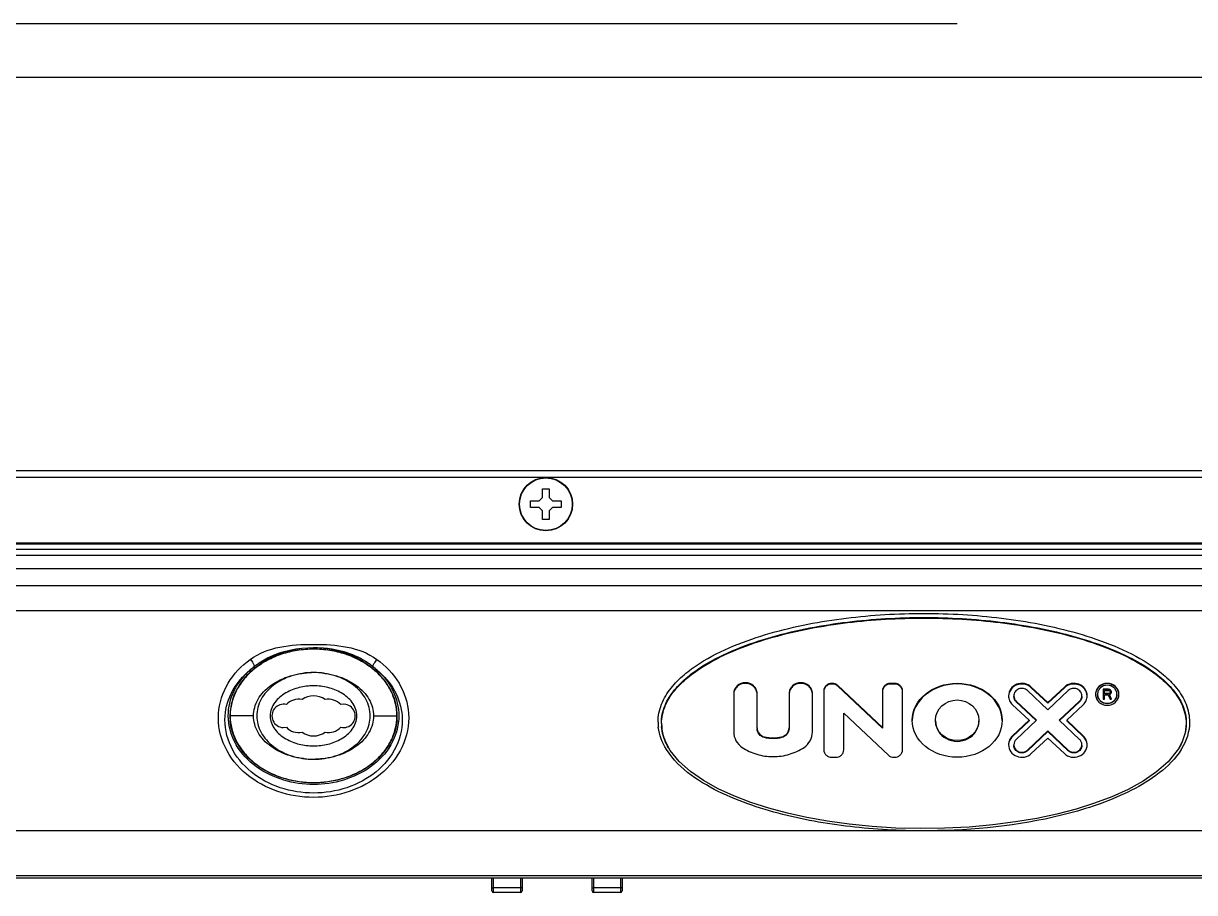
# Model space of a CAD drawing. Header units: millimetres. Extents: x 341 to 4391, y 324 to 2971.
# Drawn here: x 3013.1 to 3188.7, y 1422.3 to 1552.6 of the extents above; entities that cross this region are included whole.
import ezdxf

# ---------------------------------------------------------------- set-up
doc = ezdxf.new("R2010")
doc.units = ezdxf.units.MM
doc.header["$LTSCALE"] = 256.666667
doc.layers.get('0').update_dxf_attribs({"linetype": 'CONTINUOUS'})
doc.layers.add('ASSI', color=7, linetype='CONTINUOUS')
doc.layers.add('GEOM', color=7, linetype='CONTINUOUS')

msp = doc.modelspace()

# ---------------------------------------------------------------- linework, layer by layer
at = {"color": 2, "linetype": 'Continuous'}
msp.add_line((2853.06, 1552.61), (3153.06, 1552.61), dxfattribs=at)
at = {"color": 7, "linetype": 'Continuous'}
for p, q in [((2791.94, 1544.56), (3214.17, 1544.56)), ((2706.06, 1484.56), (3300.06, 1484.56)), ((3090.89, 1482.81), (3091.89, 1482.81)), ((3090.89, 1481.51), (3090.89, 1482.81)), ((3091.89, 1482.81), (3091.89, 1481.51)), ((3089.09, 1481.01), (3090.39, 1481.01)), ((3089.09, 1480.01), (3089.09, 1481.01)), ((3090.39, 1481.01), (3090.89, 1481.51)), ((3091.89, 1481.51), (3092.39, 1481.01)), ((3092.39, 1481.01), (3093.69, 1481.01)), ((3093.69, 1481.01), (3093.69, 1480.01)), ((3090.39, 1480.01), (3089.09, 1480.01)), ((3090.89, 1479.51), (3090.39, 1480.01)), ((3090.89, 1478.21), (3090.89, 1479.51)), ((3092.39, 1480.01), (3091.89, 1479.51)), ((3091.89, 1479.51), (3091.89, 1478.21)), ((3093.69, 1480.01), (3092.39, 1480.01)), ((3091.89, 1478.21), (3090.89, 1478.21)), ((2709.05, 1473.76), (3297.06, 1473.76)), ((2714.06, 1474.56), (3292.06, 1474.56)), ((3133.06, 1452.51), (3133.06, 1443.68)), ((3134.33, 1453.64), (3134.26, 1453.64)), ((3134.33, 1453.54), (3134.26, 1453.54)), ((3141.86, 1447.03), (3135.17, 1453.31)), ((3141.86, 1446.93), (3135.17, 1453.21)), ((3141.86, 1452.51), (3141.86, 1446.93)), ((3143.66, 1453.64), (3143.06, 1453.64)), ((3143.66, 1453.54), (3143.06, 1453.54)), ((3144.86, 1443.68), (3144.86, 1452.51)), ((3163.6, 1452.56), (3166.66, 1449.69)), ((3166.66, 1450.76), (3164.17, 1453.09)), ((3166.66, 1450.65), (3164.17, 1452.99)), ((3169.14, 1453.09), (3166.66, 1450.76)), ((3169.14, 1452.99), (3166.66, 1450.65)), ((3166.66, 1449.69), (3169.71, 1452.56)), ((3175.76, 1452.75), (3174.96, 1452.75)), ((3174.96, 1452.75), (3174.96, 1451.25)), ((3175.76, 1452.72), (3174.96, 1452.72)), ((3175.16, 1452.59), (3175.79, 1452.59)), ((3175.16, 1452.08), (3175.16, 1452.59)), ((3175.92, 1452.72), (3175.76, 1452.75)), ((3175.76, 1452.75), (3175.76, 1452.72)), ((3175.92, 1452.68), (3175.76, 1452.72)), ((3175.79, 1452.59), (3175.89, 1452.56)), ((3175.89, 1452.56), (3175.96, 1452.49)), ((3175.96, 1452.21), (3175.89, 1452.14)), ((3176.06, 1452.62), (3175.92, 1452.72)), ((3175.92, 1452.72), (3175.92, 1452.68)), ((3176.06, 1452.59), (3175.92, 1452.68)), ((3175.96, 1452.49), (3175.99, 1452.4)), ((3175.99, 1452.3), (3175.96, 1452.21)), ((3175.99, 1452.27), (3175.96, 1452.17)), ((3175.96, 1452.21), (3175.96, 1452.17)), ((3175.99, 1452.4), (3175.99, 1452.27)), ((3176.16, 1452.49), (3176.06, 1452.62)), ((3176.06, 1452.62), (3176.06, 1452.59)), ((3176.16, 1452.46), (3176.06, 1452.59)), ((3176.19, 1452.4), (3176.16, 1452.49)), ((3176.16, 1452.49), (3176.16, 1452.46)), ((3176.19, 1452.36), (3176.16, 1452.46)), ((3176.16, 1452.17), (3176.19, 1452.27)), ((3176.19, 1452.27), (3176.19, 1452.4)), ((3061.12, 1450.51), (3060.64, 1450.46)), ((3119.56, 1452.09), (3119.56, 1446.34)), ((3123.06, 1446.98), (3123.06, 1452.09)), ((3127.86, 1452.09), (3127.86, 1446.98)), ((3131.36, 1446.34), (3131.36, 1452.09)), ((3161.34, 1450.43), (3163.83, 1448.1)), ((3164.96, 1448.1), (3161.91, 1450.97)), ((3164.9, 1448.05), (3161.91, 1450.86)), ((3166.66, 1450.76), (3166.66, 1450.65)), ((3171.4, 1450.97), (3168.35, 1448.1)), ((3171.4, 1450.86), (3168.41, 1448.05)), ((3169.48, 1448.1), (3171.97, 1450.43)), ((3174.96, 1451.25), (3175.16, 1451.25)), ((3175.79, 1452.11), (3175.16, 1452.11)), ((3175.79, 1452.08), (3175.16, 1452.08)), ((3175.16, 1451.92), (3175.72, 1451.92)), ((3175.16, 1451.25), (3175.16, 1451.92)), ((3175.72, 1451.92), (3175.99, 1451.25)), ((3175.89, 1452.14), (3175.79, 1452.11)), ((3175.79, 1452.11), (3175.79, 1452.08)), ((3175.89, 1452.11), (3175.79, 1452.08)), ((3175.96, 1452.17), (3175.89, 1452.11)), ((3175.89, 1452.14), (3175.89, 1452.11)), ((3175.92, 1451.98), (3176.06, 1452.05)), ((3176.22, 1451.25), (3175.92, 1451.98)), ((3175.92, 1451.98), (3175.92, 1451.95)), ((3176.21, 1451.25), (3175.92, 1451.95)), ((3175.99, 1451.25), (3176.22, 1451.25)), ((3176.06, 1452.05), (3176.16, 1452.17)), ((3136.06, 1449.16), (3142.74, 1442.88)), ((3136.06, 1443.68), (3136.06, 1449.16)), ((3051.99, 1447.02), (3052.47, 1447.06)), ((3163.83, 1448.1), (3161.34, 1445.76)), ((3163.83, 1448), (3161.34, 1445.66)), ((3161.91, 1445.23), (3164.96, 1448.1)), ((3163.83, 1448.1), (3163.83, 1448)), ((3168.35, 1448.1), (3171.4, 1445.23)), ((3171.97, 1445.76), (3169.48, 1448.1)), ((3169.48, 1448.1), (3169.48, 1448)), ((3171.97, 1445.66), (3169.48, 1448)), ((3166.66, 1446.5), (3163.6, 1443.64)), ((3166.66, 1446.4), (3163.6, 1443.53)), ((3164.17, 1443.1), (3166.66, 1445.44)), ((3169.71, 1443.64), (3166.66, 1446.5)), ((3166.66, 1446.5), (3166.66, 1446.4)), ((3169.71, 1443.53), (3166.66, 1446.4)), ((3166.66, 1445.44), (3169.14, 1443.1)), ((3134.26, 1442.55), (3134.86, 1442.55)), ((3143.58, 1442.55), (3143.66, 1442.55)), ((3006.85, 1424.46), (3199.26, 1424.46))]:
    msp.add_line(p, q, dxfattribs=at)
at = {"color": 9, "linetype": 'Continuous'}
for p, q in [((2706.06, 1485.56), (3300.06, 1485.56)), ((3292.06, 1474.66), (2714.06, 1474.66)), ((3134.26, 1453.64), (3134.26, 1453.54)), ((3134.33, 1453.64), (3134.33, 1453.54)), ((3135.17, 1453.31), (3135.17, 1453.21)), ((3143.06, 1453.64), (3143.06, 1453.54)), ((3143.66, 1453.64), (3143.66, 1453.54)), ((3164.17, 1453.09), (3164.17, 1452.99)), ((3169.14, 1453.09), (3169.14, 1452.99)), ((3161.91, 1450.97), (3161.91, 1450.86)), ((3171.4, 1450.97), (3171.4, 1450.86)), ((3047.56, 1448.76), (3044.06, 1448.76)), ((3065.56, 1448.76), (3069.06, 1448.76)), ((3124.17, 1445.62), (3124.17, 1445.51)), ((3126.74, 1445.62), (3126.74, 1445.51)), ((3161.34, 1445.76), (3161.34, 1445.66)), ((3171.97, 1445.76), (3171.97, 1445.66)), ((3163.6, 1443.64), (3163.6, 1443.53)), ((3169.71, 1443.64), (3169.71, 1443.53)), ((2807.37, 1424.84), (3198.74, 1424.84))]:
    msp.add_line(p, q, dxfattribs=at)
at = {"color": 7, "linetype": 'Continuous'}
for centre, radius, start, end in [((3056.56, 1442.85), 12.41, 83.9357, 89.22), ((3056.57, 1443.02), 12.24, 83.0956, 83.9281), ((3052.06, 1448.76), 1.75, 76.2259, 267.8089), ((3054.31, 1448.76), 2.5, 78.138, 137.1666), ((3056.56, 1448.76), 3, 54.6406, 125.3594), ((3058.81, 1448.76), 2.5, 42.8334, 101.862), ((3061.06, 1448.76), 1.75, 256.2259, 87.8089), ((3054.31, 1448.76), 2.5, 222.8334, 281.862), ((3058.81, 1448.76), 2.5, 258.138, 317.1666), ((3056.56, 1448.76), 3, 234.6406, 305.3594), ((3056.54, 1454.51), 12.24, 263.0956, 263.9281), ((3056.55, 1454.67), 12.41, 263.9357, 269.22)]:
    msp.add_arc(centre, radius, start, end, dxfattribs=at)
for major_axis, ratio in [((6.75, 0), 0.821361), ((3.25, 0), 0.939693)]:
    msp.add_ellipse((3153.06, 1448.1), major_axis=major_axis, ratio=ratio, dxfattribs=at)
for major_axis, ratio, start_param, end_param in [((6.75, 0), 0.821361, 0.00912, 3.13249), ((3.25, 0), 0.939693, -3.141593, 0)]:
    msp.add_ellipse((3153.06, 1448), major_axis=major_axis, ratio=ratio, start_param=start_param, end_param=end_param, dxfattribs=at)
for points in [[(3069.06, 1448.76), (3069.06, 1449.42), (3068.89, 1450.73), (3068.18, 1452.62), (3067.02, 1454.36), (3065.45, 1455.88), (3063.54, 1457.13), (3061.37, 1458.06), (3059.01, 1458.64), (3056.56, 1458.83), (3054.1, 1458.64), (3051.74, 1458.06), (3049.57, 1457.13), (3047.66, 1455.88), (3046.1, 1454.36), (3044.93, 1452.62), (3044.22, 1450.73), (3044.06, 1449.42), (3044.06, 1448.76)], [(3065.06, 1448.76), (3065.06, 1449.19), (3064.95, 1450.04), (3064.46, 1451.27), (3063.67, 1452.4), (3062.6, 1453.39), (3061.31, 1454.2), (3059.83, 1454.81), (3058.22, 1455.18), (3056.56, 1455.31), (3054.89, 1455.18), (3053.28, 1454.81), (3051.8, 1454.2), (3050.51, 1453.39), (3049.44, 1452.4), (3048.65, 1451.27), (3048.17, 1450.04), (3048.06, 1449.19), (3048.06, 1448.76)], [(3044.06, 1448.76), (3044.06, 1448.11), (3044.22, 1446.8), (3044.93, 1444.91), (3046.1, 1443.17), (3047.66, 1441.65), (3049.57, 1440.4), (3051.74, 1439.47), (3054.1, 1438.89), (3056.56, 1438.7), (3059.01, 1438.89), (3061.37, 1439.47), (3063.54, 1440.4), (3065.45, 1441.65), (3067.02, 1443.17), (3068.18, 1444.91), (3068.89, 1446.8), (3069.06, 1448.11), (3069.06, 1448.76)], [(3048.06, 1448.76), (3048.06, 1448.34), (3048.17, 1447.49), (3048.65, 1446.26), (3049.44, 1445.13), (3050.51, 1444.14), (3051.8, 1443.32), (3053.28, 1442.72), (3054.89, 1442.35), (3056.56, 1442.22), (3058.22, 1442.35), (3059.83, 1442.72), (3061.31, 1443.32), (3062.6, 1444.14), (3063.67, 1445.13), (3064.46, 1446.26), (3064.95, 1447.49), (3065.06, 1448.34), (3065.06, 1448.76)], [(3124.17, 1445.62), (3125, 1445.41), (3125.91, 1445.41), (3126.74, 1445.62)], [(3126.74, 1445.51), (3125.91, 1445.3), (3125, 1445.3), (3124.17, 1445.51)]]:
    msp.add_open_spline(points, degree=3, dxfattribs=at)
for points, knots in [([(3047.56, 1448.76), (3047.56, 1449.19), (3047.67, 1450.04), (3048.19, 1451.27), (3049.02, 1452.4), (3050.15, 1453.39), (3051.52, 1454.2), (3053.09, 1454.81), (3054.69, 1455.16), (3055.77, 1455.25), (3056.26, 1455.26)], [0, 0, 0, 0, 0.127703, 0.255407, 0.38311, 0.510814, 0.638517, 0.766221, 0.893924, 1, 1, 1, 1]), ([(3058.04, 1455.17), (3058.13, 1455.16), (3058.8, 1455.08), (3060.02, 1454.81), (3061.59, 1454.2), (3062.96, 1453.39), (3064.09, 1452.4), (3064.92, 1451.27), (3065.44, 1450.04), (3065.56, 1449.19), (3065.56, 1448.76)], [0, 0, 0, 0, 0.021475, 0.161264, 0.301053, 0.440843, 0.580632, 0.720421, 0.860211, 1, 1, 1, 1]), ([(3123.06, 1452.09), (3123.06, 1452.31), (3122.96, 1452.74), (3122.44, 1453.47), (3121.31, 1453.91), (3120.17, 1453.47), (3119.65, 1452.74), (3119.56, 1452.31), (3119.56, 1452.09)], [0, 0, 0, 0, 0.122491, 0.247145, 0.5, 0.752855, 0.877509, 1, 1, 1, 1]), ([(3123.06, 1451.99), (3123.06, 1452.2), (3122.96, 1452.64), (3122.44, 1453.37), (3121.31, 1453.81), (3120.17, 1453.37), (3119.65, 1452.64), (3119.56, 1452.2), (3119.56, 1451.99)], [0, 0, 0, 0, 0.122493, 0.247145, 0.5, 0.752855, 0.877507, 1, 1, 1, 1]), ([(3131.36, 1452.09), (3131.36, 1452.31), (3131.26, 1452.74), (3130.74, 1453.47), (3129.61, 1453.91), (3128.47, 1453.47), (3127.95, 1452.74), (3127.86, 1452.31), (3127.86, 1452.09)], [0, 0, 0, 0, 0.122491, 0.247145, 0.5, 0.752855, 0.877509, 1, 1, 1, 1]), ([(3131.36, 1451.99), (3131.36, 1452.2), (3131.26, 1452.64), (3130.74, 1453.37), (3129.61, 1453.81), (3128.47, 1453.37), (3127.95, 1452.64), (3127.86, 1452.2), (3127.86, 1451.99)], [0, 0, 0, 0, 0.122493, 0.247145, 0.5, 0.752855, 0.877507, 1, 1, 1, 1]), ([(3134.26, 1453.64), (3134.1, 1453.64), (3133.79, 1453.58), (3133.39, 1453.34), (3133.12, 1452.96), (3133.06, 1452.66), (3133.06, 1452.51)], [0, 0, 0, 0, 0.257143, 0.510151, 0.757215, 1, 1, 1, 1]), ([(3134.26, 1453.54), (3134.1, 1453.54), (3133.79, 1453.48), (3133.39, 1453.23), (3133.12, 1452.86), (3133.06, 1452.56), (3133.06, 1452.41)], [0, 0, 0, 0, 0.257155, 0.510151, 0.757204, 1, 1, 1, 1]), ([(3135.17, 1453.31), (3135.06, 1453.42), (3134.79, 1453.58), (3134.48, 1453.64), (3134.33, 1453.64)], [0, 0, 0, 0, 0.495961, 1, 1, 1, 1]), ([(3135.17, 1453.21), (3135.06, 1453.31), (3134.79, 1453.48), (3134.48, 1453.54), (3134.33, 1453.54)], [0, 0, 0, 0, 0.495961, 1, 1, 1, 1]), ([(3143.06, 1453.64), (3142.9, 1453.64), (3142.59, 1453.58), (3142.19, 1453.34), (3141.92, 1452.96), (3141.86, 1452.66), (3141.86, 1452.51)], [0, 0, 0, 0, 0.257143, 0.510151, 0.757215, 1, 1, 1, 1]), ([(3143.06, 1453.54), (3142.9, 1453.54), (3142.59, 1453.48), (3142.19, 1453.23), (3141.92, 1452.86), (3141.86, 1452.56), (3141.86, 1452.41)], [0, 0, 0, 0, 0.257155, 0.510151, 0.757204, 1, 1, 1, 1]), ([(3144.86, 1452.51), (3144.86, 1452.66), (3144.79, 1452.96), (3144.52, 1453.34), (3144.12, 1453.58), (3143.81, 1453.64), (3143.66, 1453.64)], [0, 0, 0, 0, 0.242785, 0.489849, 0.742857, 1, 1, 1, 1]), ([(3144.86, 1452.41), (3144.86, 1452.56), (3144.79, 1452.86), (3144.52, 1453.23), (3144.12, 1453.48), (3143.81, 1453.54), (3143.66, 1453.54)], [0, 0, 0, 0, 0.242796, 0.489849, 0.742845, 1, 1, 1, 1]), ([(3164.17, 1453.09), (3163.89, 1453.35), (3163.16, 1453.72), (3161.96, 1453.6), (3161, 1452.89), (3160.76, 1452.13), (3160.76, 1451.76)], [0, 0, 0, 0, 0.252573, 0.50835, 0.758174, 1, 1, 1, 1]), ([(3164.17, 1452.99), (3163.9, 1453.25), (3163.18, 1453.61), (3162, 1453.51), (3161.05, 1452.84), (3160.77, 1452.1), (3160.76, 1451.74)], [0, 0, 0, 0, 0.252321, 0.507955, 0.758, 1, 1, 1, 1]), ([(3163.6, 1452.56), (3163.44, 1452.72), (3163, 1452.94), (3162.28, 1452.87), (3161.71, 1452.44), (3161.56, 1451.98), (3161.56, 1451.76)], [0, 0, 0, 0, 0.252572, 0.50835, 0.758175, 1, 1, 1, 1]), ([(3172.56, 1451.76), (3172.56, 1452.13), (3172.31, 1452.89), (3171.35, 1453.6), (3170.15, 1453.72), (3169.42, 1453.35), (3169.14, 1453.09)], [0, 0, 0, 0, 0.241826, 0.49165, 0.747427, 1, 1, 1, 1]), ([(3172.55, 1451.74), (3172.54, 1452.1), (3172.26, 1452.84), (3171.31, 1453.51), (3170.13, 1453.61), (3169.41, 1453.25), (3169.14, 1452.99)], [0, 0, 0, 0, 0.242, 0.492045, 0.747679, 1, 1, 1, 1]), ([(3171.76, 1451.76), (3171.76, 1451.98), (3171.61, 1452.44), (3171.03, 1452.87), (3170.31, 1452.94), (3169.87, 1452.72), (3169.71, 1452.56)], [0, 0, 0, 0, 0.241825, 0.49165, 0.747428, 1, 1, 1, 1]), ([(3177.31, 1452), (3177.31, 1452.21), (3177.21, 1452.65), (3176.69, 1453.38), (3175.56, 1453.82), (3174.42, 1453.38), (3173.9, 1452.65), (3173.81, 1452.21), (3173.81, 1452)], [0, 0, 0, 0, 0.122491, 0.247145, 0.5, 0.752855, 0.877509, 1, 1, 1, 1]), ([(3177.31, 1451.98), (3177.3, 1452.19), (3177.21, 1452.63), (3176.68, 1453.35), (3175.56, 1453.78), (3174.43, 1453.35), (3173.91, 1452.63), (3173.81, 1452.19), (3173.81, 1451.98)], [0, 0, 0, 0, 0.122485, 0.247141, 0.5, 0.752859, 0.877515, 1, 1, 1, 1]), ([(3177.01, 1452), (3177.01, 1452.18), (3176.93, 1452.54), (3176.5, 1453.14), (3175.56, 1453.51), (3174.62, 1453.14), (3174.18, 1452.54), (3174.11, 1452.18), (3174.11, 1452)], [0, 0, 0, 0, 0.122493, 0.247145, 0.5, 0.752855, 0.877507, 1, 1, 1, 1]), ([(3160.76, 1451.76), (3160.76, 1451.52), (3160.86, 1451.02), (3161.16, 1450.6), (3161.34, 1450.43)], [0, 0, 0, 0, 0.495619, 1, 1, 1, 1]), ([(3161.56, 1451.76), (3161.56, 1451.62), (3161.62, 1451.32), (3161.8, 1451.07), (3161.91, 1450.97)], [0, 0, 0, 0, 0.495606, 1, 1, 1, 1]), ([(3161.91, 1450.86), (3161.8, 1450.97), (3161.62, 1451.21), (3161.56, 1451.51), (3161.56, 1451.66)], [0, 0, 0, 0, 0.504404, 1, 1, 1, 1]), ([(3171.4, 1450.97), (3171.51, 1451.07), (3171.69, 1451.32), (3171.76, 1451.62), (3171.76, 1451.76)], [0, 0, 0, 0, 0.504394, 1, 1, 1, 1]), ([(3171.76, 1451.66), (3171.76, 1451.51), (3171.69, 1451.21), (3171.51, 1450.97), (3171.4, 1450.86)], [0, 0, 0, 0, 0.495596, 1, 1, 1, 1]), ([(3171.97, 1450.43), (3172.15, 1450.6), (3172.45, 1451.02), (3172.56, 1451.52), (3172.56, 1451.76)], [0, 0, 0, 0, 0.504381, 1, 1, 1, 1]), ([(3173.81, 1452), (3173.81, 1451.78), (3173.9, 1451.35), (3174.42, 1450.62), (3175.56, 1450.18), (3176.69, 1450.62), (3177.21, 1451.35), (3177.31, 1451.78), (3177.31, 1452)], [0, 0, 0, 0, 0.122491, 0.247145, 0.5, 0.752855, 0.877509, 1, 1, 1, 1]), ([(3174.11, 1452), (3174.11, 1451.82), (3174.18, 1451.46), (3174.62, 1450.85), (3175.56, 1450.49), (3176.5, 1450.85), (3176.93, 1451.46), (3177.01, 1451.82), (3177.01, 1452)], [0, 0, 0, 0, 0.122493, 0.247145, 0.5, 0.752855, 0.877507, 1, 1, 1, 1]), ([(3177.01, 1451.96), (3177.01, 1451.79), (3176.93, 1451.42), (3176.5, 1450.82), (3175.56, 1450.45), (3174.62, 1450.82), (3174.18, 1451.42), (3174.11, 1451.79), (3174.11, 1451.96)], [0, 0, 0, 0, 0.122496, 0.247145, 0.5, 0.752855, 0.877504, 1, 1, 1, 1]), ([(3055.07, 1442.35), (3054.98, 1442.36), (3054.31, 1442.45), (3053.09, 1442.72), (3051.52, 1443.32), (3050.15, 1444.14), (3049.02, 1445.13), (3048.19, 1446.26), (3047.67, 1447.49), (3047.56, 1448.34), (3047.56, 1448.76)], [0, 0, 0, 0, 0.021475, 0.161264, 0.301053, 0.440843, 0.580632, 0.720421, 0.860211, 1, 1, 1, 1]), ([(3065.56, 1448.76), (3065.56, 1448.34), (3065.44, 1447.49), (3064.92, 1446.26), (3064.09, 1445.13), (3062.96, 1444.14), (3061.59, 1443.32), (3060.02, 1442.72), (3058.42, 1442.37), (3057.34, 1442.28), (3056.85, 1442.27)], [0, 0, 0, 0, 0.127703, 0.255407, 0.38311, 0.510814, 0.638517, 0.766221, 0.893924, 1, 1, 1, 1]), ([(3123.06, 1446.98), (3123.06, 1446.67), (3123.29, 1446.04), (3123.86, 1445.69), (3124.17, 1445.62)], [0, 0, 0, 0, 0.490733, 1, 1, 1, 1]), ([(3126.74, 1445.62), (3127.05, 1445.69), (3127.62, 1446.04), (3127.86, 1446.67), (3127.86, 1446.98)], [0, 0, 0, 0, 0.509267, 1, 1, 1, 1]), ([(3119.56, 1446.34), (3119.56, 1445.89), (3119.79, 1444.98), (3120.44, 1444.29), (3120.82, 1444.04)], [0, 0, 0, 0, 0.49401, 1, 1, 1, 1]), ([(3124.17, 1445.51), (3123.86, 1445.59), (3123.29, 1445.93), (3123.06, 1446.57), (3123.06, 1446.87)], [0, 0, 0, 0, 0.509267, 1, 1, 1, 1]), ([(3127.86, 1446.87), (3127.86, 1446.57), (3127.62, 1445.93), (3127.05, 1445.59), (3126.74, 1445.51)], [0, 0, 0, 0, 0.490733, 1, 1, 1, 1]), ([(3130.1, 1444.04), (3130.47, 1444.29), (3131.12, 1444.98), (3131.36, 1445.89), (3131.36, 1446.34)], [0, 0, 0, 0, 0.50599, 1, 1, 1, 1]), ([(3161.34, 1445.76), (3161.16, 1445.59), (3160.86, 1445.18), (3160.76, 1444.68), (3160.76, 1444.43)], [0, 0, 0, 0, 0.504381, 1, 1, 1, 1]), ([(3161.34, 1445.66), (3161.17, 1445.5), (3160.88, 1445.1), (3160.76, 1444.62), (3160.76, 1444.39)], [0, 0, 0, 0, 0.50435, 1, 1, 1, 1]), ([(3161.91, 1445.23), (3161.8, 1445.13), (3161.62, 1444.88), (3161.56, 1444.58), (3161.56, 1444.43)], [0, 0, 0, 0, 0.504394, 1, 1, 1, 1]), ([(3171.76, 1444.43), (3171.76, 1444.58), (3171.69, 1444.88), (3171.51, 1445.13), (3171.4, 1445.23)], [0, 0, 0, 0, 0.495606, 1, 1, 1, 1]), ([(3172.56, 1444.43), (3172.56, 1444.68), (3172.45, 1445.18), (3172.15, 1445.59), (3171.97, 1445.76)], [0, 0, 0, 0, 0.495619, 1, 1, 1, 1]), ([(3172.55, 1444.39), (3172.55, 1444.62), (3172.43, 1445.1), (3172.14, 1445.5), (3171.97, 1445.66)], [0, 0, 0, 0, 0.49565, 1, 1, 1, 1]), ([(3120.82, 1444.04), (3121.49, 1443.59), (3122.99, 1442.89), (3125.46, 1442.53), (3127.92, 1442.89), (3129.42, 1443.59), (3130.1, 1444.04)], [0, 0, 0, 0, 0.248691, 0.5, 0.751309, 1, 1, 1, 1]), ([(3133.06, 1443.68), (3133.06, 1443.53), (3133.12, 1443.23), (3133.39, 1442.86), (3133.79, 1442.61), (3134.1, 1442.55), (3134.26, 1442.55)], [0, 0, 0, 0, 0.242785, 0.489849, 0.742857, 1, 1, 1, 1]), ([(3134.86, 1442.55), (3135.01, 1442.55), (3135.32, 1442.61), (3135.72, 1442.86), (3135.99, 1443.23), (3136.06, 1443.53), (3136.06, 1443.68)], [0, 0, 0, 0, 0.257143, 0.510151, 0.757215, 1, 1, 1, 1]), ([(3143.66, 1442.55), (3143.81, 1442.55), (3144.12, 1442.61), (3144.52, 1442.86), (3144.79, 1443.23), (3144.86, 1443.53), (3144.86, 1443.68)], [0, 0, 0, 0, 0.257143, 0.510151, 0.757215, 1, 1, 1, 1]), ([(3160.76, 1444.43), (3160.76, 1444.07), (3161, 1443.31), (3161.96, 1442.59), (3163.16, 1442.48), (3163.89, 1442.84), (3164.17, 1443.1)], [0, 0, 0, 0, 0.241826, 0.49165, 0.747427, 1, 1, 1, 1]), ([(3161.56, 1444.43), (3161.56, 1444.21), (3161.71, 1443.76), (3162.28, 1443.33), (3163, 1443.26), (3163.44, 1443.48), (3163.6, 1443.64)], [0, 0, 0, 0, 0.241825, 0.49165, 0.747428, 1, 1, 1, 1]), ([(3163.6, 1443.53), (3163.44, 1443.38), (3163, 1443.16), (3162.28, 1443.23), (3161.7, 1443.65), (3161.56, 1444.11), (3161.56, 1444.33)], [0, 0, 0, 0, 0.252572, 0.508352, 0.758175, 1, 1, 1, 1]), ([(3169.14, 1443.1), (3169.42, 1442.84), (3170.15, 1442.48), (3171.35, 1442.59), (3172.31, 1443.31), (3172.56, 1444.07), (3172.56, 1444.43)], [0, 0, 0, 0, 0.252573, 0.50835, 0.758174, 1, 1, 1, 1]), ([(3169.71, 1443.64), (3169.87, 1443.48), (3170.31, 1443.26), (3171.03, 1443.33), (3171.61, 1443.76), (3171.76, 1444.21), (3171.76, 1444.43)], [0, 0, 0, 0, 0.252572, 0.50835, 0.758175, 1, 1, 1, 1]), ([(3171.76, 1444.33), (3171.76, 1444.11), (3171.61, 1443.65), (3171.03, 1443.23), (3170.31, 1443.16), (3169.87, 1443.38), (3169.71, 1443.53)], [0, 0, 0, 0, 0.241825, 0.491648, 0.747428, 1, 1, 1, 1]), ([(3142.74, 1442.88), (3142.85, 1442.78), (3143.12, 1442.61), (3143.43, 1442.55), (3143.58, 1442.55)], [0, 0, 0, 0, 0.495961, 1, 1, 1, 1])]:
    msp.add_open_spline(points, degree=3, knots=knots, dxfattribs=at)
at = {"color": 9, "linetype": 'Continuous'}
for points in [[(3063.06, 1448.76), (3063.06, 1449.12), (3062.92, 1449.85), (3062.38, 1450.81), (3061.62, 1451.6), (3060.44, 1452.43), (3058.73, 1453.09), (3056.56, 1453.35), (3054.38, 1453.09), (3052.68, 1452.43), (3051.49, 1451.6), (3050.73, 1450.81), (3050.19, 1449.85), (3050.06, 1449.12), (3050.06, 1448.76)], [(3050.06, 1448.76), (3050.06, 1448.4), (3050.19, 1447.68), (3050.73, 1446.72), (3051.49, 1445.93), (3052.68, 1445.1), (3054.38, 1444.43), (3056.56, 1444.18), (3058.73, 1444.43), (3060.44, 1445.1), (3061.62, 1445.93), (3062.38, 1446.72), (3062.92, 1447.68), (3063.06, 1448.4), (3063.06, 1448.76)]]:
    msp.add_open_spline(points, degree=3, knots=[0, 0, 0, 0, 0.062358, 0.124832, 0.187389, 0.24999, 0.374935, 0.500003, 0.62507, 0.750014, 0.812614, 0.87517, 0.937643, 1, 1, 1, 1], dxfattribs=at)
at = {"layer": 'ASSI', "color": 7, "linetype": 'Continuous'}
msp.add_circle((3091.39, 1480.51), 4, dxfattribs=at)
at = {"layer": 'ASSI', "color": 9, "linetype": 'Continuous'}
msp.add_circle((3091.39, 1480.51), 3.95, dxfattribs=at)
at = {"layer": 'GEOM', "color": 9, "linetype": 'Continuous'}
for p, q in [((2935.31, 1472.87), (3296.16, 1472.87)), ((2709.95, 1470.87), (3296.16, 1470.87)), ((3299.13, 1468.29), (2939.77, 1468.29)), ((3299.14, 1464.53), (2947.55, 1464.53)), ((3047.83, 1456), (3047.68, 1456.18)), ((3065.28, 1456), (3065.43, 1456.18)), ((3047.16, 1455.41), (3047, 1455.6)), ((3065.95, 1455.41), (3066.11, 1455.6)), ((2947.91, 1431.55), (3190.25, 1431.55)), ((3083.56, 1422.26), (3083.56, 1424.46)), ((3087.56, 1424.46), (3087.56, 1422.26)), ((3098.56, 1422.26), (3098.56, 1424.46)), ((3102.56, 1424.46), (3102.56, 1422.26)), ((3087.56, 1422.98), (3083.56, 1422.98)), ((3102.56, 1422.98), (3098.56, 1422.98))]:
    msp.add_line(p, q, dxfattribs=at)
at = {"layer": 'GEOM', "color": 7, "linetype": 'Continuous'}
for p, q in [((3186.33, 1443.99), (3186.33, 1443.99)), ((3083.31, 1422.51), (3083.31, 1424.46)), ((3087.81, 1424.46), (3087.81, 1422.51)), ((3098.31, 1422.51), (3098.31, 1424.46)), ((3102.81, 1424.46), (3102.81, 1422.51)), ((3087.56, 1422.26), (3083.56, 1422.26)), ((3102.56, 1422.26), (3098.56, 1422.26))]:
    msp.add_line(p, q, dxfattribs=at)
for points in [[(3110.03, 1443.59), (3109.13, 1445.34), (3108.73, 1447.1)], [(3151.18, 1431.9), (3147.5, 1431.86), (3143.85, 1431.94), (3140.3, 1432.16), (3136.87, 1432.5), (3133.62, 1432.95), (3130.54, 1433.51), (3127.6, 1434.16), (3124.8, 1434.91), (3122.12, 1435.77), (3119.59, 1436.75), (3117.21, 1437.84), (3115.02, 1439.07), (3113.06, 1440.43), (3111.37, 1441.94), (3110.03, 1443.59)], [(3186.33, 1443.99), (3186.05, 1443.55), (3184.68, 1441.88), (3182.96, 1440.36), (3180.94, 1438.98), (3178.69, 1437.74), (3176.24, 1436.63), (3173.63, 1435.65), (3170.88, 1434.78), (3168, 1434.03), (3164.98, 1433.39), (3161.79, 1432.85), (3158.41, 1432.41), (3154.85, 1432.09), (3151.18, 1431.9)]]:
    msp.add_lwpolyline(points, dxfattribs=at)
at = {"layer": 'GEOM', "color": 9, "linetype": 'Continuous'}
for centre, radius, start, end in [((3061.42, 1439.4), 21.68, 129.3136, 131.6715), ((3064.77, 1435.97), 26.23, 130.2316, 132.1632), ((3048.34, 1435.97), 26.23, 47.8366, 49.7682), ((3051.7, 1439.4), 21.68, 48.328, 50.6862), ((3053.66, 1448.05), 9.81, 139.71, 148.4456), ((3054.15, 1447.64), 10.46, 136.7923, 139.759), ((3054.47, 1447.33), 10.9, 132.1385, 136.7813), ((3058.64, 1447.33), 10.9, 43.1891, 47.8616), ((3058.96, 1447.64), 10.45, 40.2293, 43.1776), ((3059.45, 1448.05), 9.81, 31.5489, 40.2781), ((3052.82, 1448.54), 8.84, 151.255, 160.4383), ((3053.21, 1448.33), 9.28, 148.5101, 151.2921), ((3059.9, 1448.33), 9.28, 28.7412, 31.4844), ((3060.29, 1448.54), 8.84, 19.5943, 28.7786), ((3052.27, 1448.73), 8.25, 162.5452, 172.995), ((3052.51, 1448.66), 8.51, 160.4943, 162.5624), ((3060.6, 1448.66), 8.51, 17.4395, 19.5384), ((3060.85, 1448.73), 8.25, 7.0301, 17.4564), ((3052.08, 1448.76), 8.06, 174.5299, 179.9738), ((3052.07, 1448.77), 8.05, 180.0269, 184.8963), ((3052.16, 1448.75), 8.14, 173.0361, 174.5372), ((3060.95, 1448.75), 8.14, 5.4427, 6.9895), ((3061.03, 1448.76), 8.06, 0.028, 5.4498), ((3061.05, 1448.77), 8.05, 355.0708, 359.975), ((3115.14, 1447.83), 6.93, 180.0469, 186.4867), ((3115.22, 1447.69), 6.52, 180.0531, 188.5901), ((3115.18, 1447.63), 6.44, 180.0174, 186.7796), ((3115.53, 1447.74), 6.83, 188.6176, 197.554), ((3116.2, 1447.95), 7.54, 197.5644, 203.5942), ((3116.16, 1447.88), 7.46, 198.3942, 202.0207), ((3117.95, 1449.02), 10, 211.9378, 212.1132), ((3178.22, 1448.98), 9.94, 328.0367, 328.3364), ((3178.28, 1448.95), 9.87, 328.3364, 328.5873)]:
    msp.add_arc(centre, radius, start, end, dxfattribs=at)
at = {"layer": 'GEOM', "color": 7, "linetype": 'Continuous'}
for centre, radius, start, end in [((3178.5, 1448.58), 9.08, 329.5508, 329.867), ((3083.56, 1422.51), 0.25, 180, 270), ((3087.56, 1422.51), 0.25, 270, 360), ((3098.56, 1422.51), 0.25, 180, 270), ((3102.56, 1422.51), 0.25, 270, 360)]:
    msp.add_arc(centre, radius, start, end, dxfattribs=at)
at = {"layer": 'GEOM', "color": 9, "linetype": 'Continuous'}
for points, knots in [([(3108.21, 1447.82), (3108.21, 1448.74), (3108.6, 1450.59), (3110.08, 1452.99), (3112.08, 1454.99), (3115.18, 1457.23), (3119.5, 1459.37), (3124.99, 1461.24), (3130.65, 1462.58), (3138.33, 1463.79), (3148.06, 1464.35), (3157.78, 1463.79), (3165.46, 1462.58), (3171.12, 1461.24), (3176.61, 1459.38), (3180.94, 1457.23), (3184.03, 1454.99), (3186.03, 1452.99), (3187.51, 1450.59), (3187.9, 1448.74), (3187.9, 1447.82)], [0, 0, 0, 0, 0.029747, 0.059941, 0.090594, 0.121568, 0.184024, 0.246929, 0.310069, 0.373339, 0.499997, 0.626656, 0.689927, 0.753066, 0.815972, 0.878428, 0.909404, 0.940058, 0.970253, 1, 1, 1, 1]), ([(3108.7, 1447.68), (3108.7, 1448.58), (3109.11, 1450.41), (3110.61, 1452.73), (3112.61, 1454.67), (3115.68, 1456.84), (3119.96, 1458.91), (3125.36, 1460.72), (3130.94, 1462.02), (3138.49, 1463.19), (3148.06, 1463.74), (3157.62, 1463.19), (3165.17, 1462.02), (3170.75, 1460.72), (3176.15, 1458.91), (3180.43, 1456.84), (3183.5, 1454.67), (3185.5, 1452.73), (3187.01, 1450.41), (3187.41, 1448.58), (3187.41, 1447.68)], [0, 0, 0, 0, 0.029734, 0.059943, 0.09062, 0.121613, 0.184081, 0.246985, 0.310114, 0.37337, 0.499997, 0.626625, 0.689882, 0.753011, 0.815915, 0.878384, 0.909377, 0.940055, 0.970266, 1, 1, 1, 1]), ([(3108.73, 1447.62), (3108.73, 1448.52), (3109.14, 1450.34), (3110.64, 1452.67), (3112.65, 1454.6), (3115.72, 1456.76), (3119.99, 1458.83), (3125.39, 1460.64), (3130.96, 1461.93), (3138.5, 1463.1), (3148.06, 1463.65), (3157.62, 1463.1), (3165.16, 1461.93), (3170.73, 1460.64), (3176.13, 1458.83), (3180.4, 1456.76), (3183.47, 1454.6), (3185.47, 1452.66), (3186.97, 1450.34), (3187.38, 1448.52), (3187.38, 1447.62)], [0, 0, 0, 0, 0.029732, 0.05995, 0.090628, 0.12162, 0.184105, 0.24702, 0.310157, 0.373419, 0.500058, 0.626697, 0.689959, 0.753095, 0.816005, 0.878478, 0.909459, 0.940119, 0.970309, 1, 1, 1, 1]), ([(3047.07, 1457.24), (3049.7, 1459.14), (3056.56, 1459.84), (3063.41, 1459.14), (3066.04, 1457.24)], [0, 0, 0, 0, 0.500003, 1, 1, 1, 1]), ([(3047.68, 1456.18), (3048.29, 1456.68), (3050.96, 1458.38), (3054.21, 1459.01), (3056.56, 1459.01)], [0, 0, 0, 0, 0.251315, 1, 1, 1, 1]), ([(3047.83, 1456), (3048.43, 1456.5), (3051.03, 1458.24), (3054.23, 1459.02), (3056.56, 1459.01)], [0, 0, 0, 0, 0.251478, 1, 1, 1, 1]), ([(3056.56, 1459.01), (3057.35, 1459.01), (3060.48, 1458.84), (3063.62, 1457.66), (3065.43, 1456.18)], [0, 0, 0, 0, 0.252141, 1, 1, 1, 1]), ([(3056.56, 1459.01), (3057.35, 1459.01), (3060.44, 1458.73), (3063.51, 1457.5), (3065.28, 1456)], [0, 0, 0, 0, 0.252105, 1, 1, 1, 1]), ([(3042.3, 1449.11), (3042.4, 1450.69), (3043.44, 1453.9), (3045.75, 1456.28), (3047.07, 1457.24)], [0, 0, 0, 0, 0.49394, 1, 1, 1, 1]), ([(3047.07, 1457.24), (3047.22, 1457.05), (3047.45, 1456.71), (3047.66, 1456.34), (3047.68, 1456.18)], [0, 0, 0, 0, 0.592958, 1, 1, 1, 1]), ([(3066.04, 1457.24), (3065.89, 1457.05), (3065.66, 1456.71), (3065.45, 1456.34), (3065.43, 1456.18)], [0, 0, 0, 0, 0.592958, 1, 1, 1, 1]), ([(3066.04, 1457.24), (3067.36, 1456.28), (3069.67, 1453.9), (3070.71, 1450.69), (3070.81, 1449.11)], [0, 0, 0, 0, 0.50601, 1, 1, 1, 1]), ([(3043.28, 1448.76), (3043.38, 1450.07), (3044.18, 1452.69), (3045.96, 1454.74), (3047, 1455.6)], [0, 0, 0, 0, 0.493441, 1, 1, 1, 1]), ([(3043.77, 1448.76), (3043.77, 1450.05), (3044.4, 1452.66), (3046.04, 1454.73), (3047, 1455.6)], [0, 0, 0, 0, 0.499381, 1, 1, 1, 1]), ([(3066.11, 1455.6), (3067.15, 1454.74), (3068.93, 1452.69), (3069.73, 1450.07), (3069.83, 1448.76)], [0, 0, 0, 0, 0.506515, 1, 1, 1, 1]), ([(3066.11, 1455.6), (3067.07, 1454.73), (3068.71, 1452.66), (3069.34, 1450.05), (3069.34, 1448.76)], [0, 0, 0, 0, 0.500616, 1, 1, 1, 1]), ([(3070.81, 1449.11), (3070.92, 1447.41), (3070.19, 1443.87), (3066.78, 1439.7), (3061.98, 1437.12), (3056.56, 1436.25), (3051.13, 1437.12), (3046.33, 1439.7), (3042.92, 1443.87), (3042.19, 1447.41), (3042.3, 1449.11)], [0, 0, 0, 0, 0.120858, 0.244487, 0.371325, 0.499999, 0.628673, 0.755511, 0.87914, 1, 1, 1, 1]), ([(3069.83, 1448.76), (3069.94, 1447.2), (3069.27, 1443.93), (3066.08, 1440.09), (3061.61, 1437.72), (3056.56, 1436.92), (3051.5, 1437.72), (3047.03, 1440.09), (3043.85, 1443.93), (3043.17, 1447.2), (3043.28, 1448.76)], [0, 0, 0, 0, 0.119954, 0.243439, 0.370696, 0.499999, 0.629302, 0.756559, 0.880045, 1, 1, 1, 1]), ([(3069.34, 1448.76), (3069.34, 1447.27), (3068.46, 1444.22), (3065.25, 1440.88), (3061.1, 1438.91), (3056.56, 1438.26), (3052.02, 1438.91), (3047.86, 1440.88), (3044.65, 1444.22), (3043.77, 1447.27), (3043.77, 1448.76)], [0, 0, 0, 0, 0.124461, 0.249417, 0.374676, 0.500002, 0.625325, 0.750581, 0.875538, 1, 1, 1, 1]), ([(3069.07, 1448.08), (3068.94, 1446.67), (3067.91, 1443.89), (3064.77, 1440.88), (3060.83, 1439.11), (3056.55, 1438.53), (3052.28, 1439.11), (3048.34, 1440.88), (3045.2, 1443.89), (3044.16, 1446.67), (3044.04, 1448.08)], [0, 0, 0, 0, 0.124531, 0.249506, 0.374731, 0.500003, 0.625272, 0.750493, 0.875468, 1, 1, 1, 1]), ([(3150.12, 1431.55), (3146.45, 1431.47), (3139.08, 1431.72), (3128.2, 1433.39), (3119.41, 1436.13), (3113.09, 1439.67), (3110.42, 1442.2), (3109.48, 1443.7)], [0, 0, 0, 0, 0.252303, 0.504153, 0.754448, 0.878431, 1, 1, 1, 1]), ([(3186.65, 1443.72), (3185.8, 1442.36), (3183.44, 1440.02), (3177.81, 1436.64), (3166.76, 1432.83), (3156.77, 1431.68), (3150.12, 1431.55)], [0, 0, 0, 0, 0.121725, 0.245728, 0.496127, 1, 1, 1, 1]), ([(3083.31, 1423.01), (3083.31, 1423), (3083.34, 1423), (3083.38, 1422.99), (3083.47, 1422.99), (3083.52, 1422.98), (3083.56, 1422.98)], [0, 0, 0, 0, 0.084101, 0.300649, 0.621802, 1, 1, 1, 1]), ([(3087.81, 1423.01), (3087.81, 1423), (3087.77, 1423), (3087.73, 1422.99), (3087.65, 1422.99), (3087.59, 1422.98), (3087.56, 1422.98)], [0, 0, 0, 0, 0.084101, 0.300649, 0.621802, 1, 1, 1, 1]), ([(3098.31, 1423.01), (3098.31, 1423), (3098.34, 1423), (3098.38, 1422.99), (3098.47, 1422.99), (3098.52, 1422.98), (3098.56, 1422.98)], [0, 0, 0, 0, 0.084101, 0.300649, 0.621802, 1, 1, 1, 1]), ([(3102.81, 1423.01), (3102.81, 1423), (3102.77, 1423), (3102.73, 1422.99), (3102.65, 1422.99), (3102.59, 1422.98), (3102.56, 1422.98)], [0, 0, 0, 0, 0.084101, 0.300649, 0.621802, 1, 1, 1, 1])]:
    msp.add_open_spline(points, degree=3, knots=knots, dxfattribs=at)
for points in [[(3109.46, 1443.73), (3108.84, 1444.73), (3108.39, 1445.88), (3108.25, 1447.05)], [(3187.41, 1447.68), (3187.41, 1446.4), (3186.98, 1445.09), (3186.33, 1443.99)], [(3187.38, 1447.62), (3187.38, 1446.38), (3186.98, 1445.1), (3186.35, 1444.02)], [(3187.9, 1447.82), (3187.9, 1446.43), (3187.43, 1445), (3186.7, 1443.8)], [(3109.08, 1445.52), (3108.93, 1445.96), (3108.83, 1446.41), (3108.78, 1446.86)], [(3109.81, 1443.94), (3109.59, 1444.31), (3109.4, 1444.69), (3109.24, 1445.08)], [(3109.78, 1443.99), (3109.6, 1444.29), (3109.44, 1444.61), (3109.29, 1444.94)]]:
    msp.add_open_spline(points, degree=3, dxfattribs=at)

doc.saveas('drawing.dxf')
